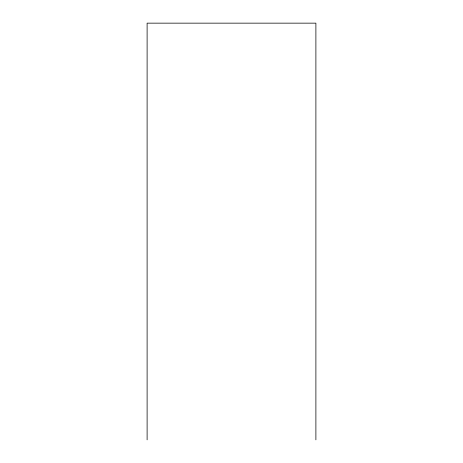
<?xml version="1.0" encoding="UTF-8"?>
<svg xmlns="http://www.w3.org/2000/svg" width="463" height="463" viewBox="0 0 463 463"><rect width="100%" height="100%" fill="white"/><g stroke="black" fill="none" stroke-linecap="round" stroke-linejoin="round"><path stroke-width="0.69" d="M315.893 439.85L315.893 23.15L147.107 23.15L147.107 439.85"/></g></svg>
